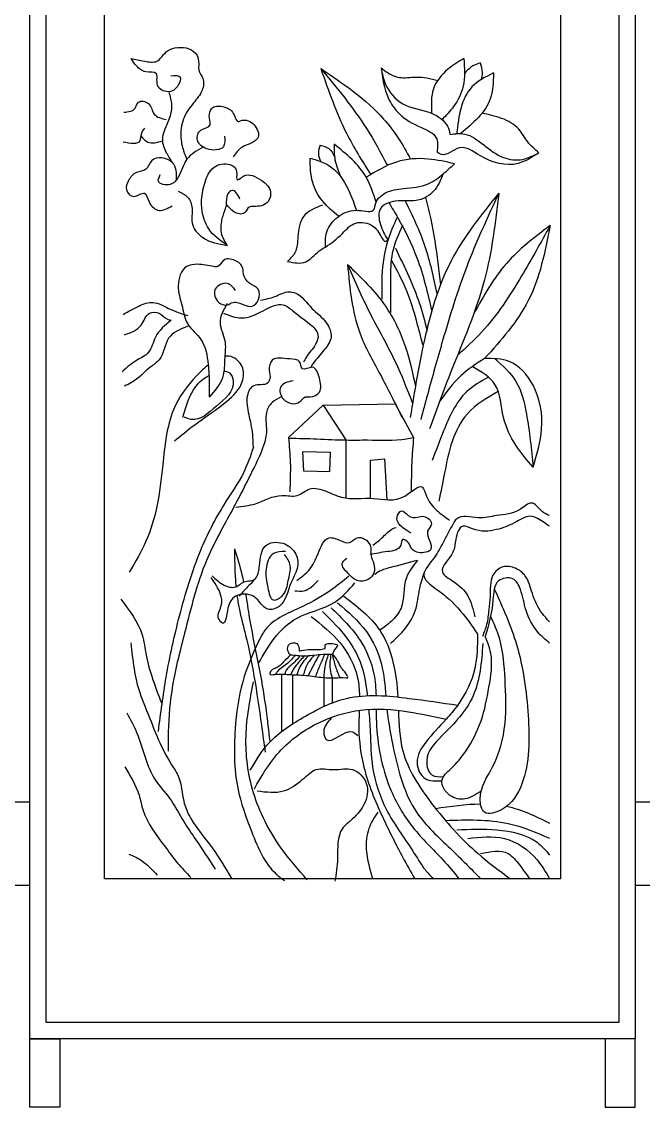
# Model space of a CAD drawing. Extents: x -66030 to 95157, y -13132 to 45879.
# Drawn here: x 21391 to 22159, y 3758 to 5098 of the extents above; entities that cross this region are included whole.
import ezdxf

# ---------------------------------------------------------------- set-up
doc = ezdxf.new("R2010")
doc.units = 0
doc.header["$LTSCALE"] = 100
doc.header["$MEASUREMENT"] = 0
doc.layers.add('7', color=105, linetype='CONTINUOUS')

msp = doc.modelspace()

# ---------------------------------------------------------------- linework, layer by layer
at = {"layer": '7'}
for p, q in [((21821.9, 4556.5), (21839.4, 4558)), ((21821.9, 4509.4), (21821.9, 4556.5)), ((21839.4, 4558), (21842.3, 4507.6)), ((21712.2, 4292.4), (21712.2, 4221.3)), ((21725.6, 4291.6), (21725.6, 4230.7)), ((21764.2, 4288.2), (21764.2, 4252.4)), ((21774.7, 4287.8), (21774.7, 4256.9))]:
    msp.add_line(p, q, dxfattribs=at)
for points in [[(21401.6, 5903.8), (22148.5, 5903.8), (22148.5, 3842.3), (21401.6, 3842.3)], [(21421.6, 5883.8), (22128.5, 5883.8), (22128.5, 3862.3), (21421.6, 3862.3)], [(21493.8, 5528.2), (22056.3, 5528.2), (22056.3, 4039.8), (21493.8, 4039.8)], [(21381.2, 4031.9), (21401.6, 4031.9), (21401.6, 4134.3), (21381.2, 4134.3)], [(22148.5, 4031.9), (22168.9, 4031.9), (22168.9, 4134.3), (22148.5, 4134.3)], [(21401.6, 3842.3), (21438.6, 3842.3), (21438.6, 3757.7), (21401.6, 3757.7)], [(22148.5, 3842.3), (22111.5, 3842.3), (22111.5, 3757.7), (22148.5, 3757.7)]]:
    msp.add_lwpolyline(points, close=True, dxfattribs=at)
for points in [[(21763.7, 4624.2), (21720.7, 4584.2)], [(21763.7, 4624.2), (21852.6, 4626)], [(21763.7, 4624.2), (21791.4, 4581.3)], [(21852.6, 4626), (21875.1, 4584.2)], [(21738.3, 4566.9), (21772.2, 4566.3), (21771.2, 4542.1), (21739.7, 4542.8), (21738.3, 4566.9)]]:
    msp.add_lwpolyline(points, dxfattribs=at)
for points in [[(21526.5, 5052.1), (21542.9, 5048.9), (21558.4, 5048.9), (21569.9, 5060.3), (21580.5, 5065.2), (21605.9, 5058.7), (21610, 5044.8), (21610, 5038.2), (21614.9, 5027.6), (21614.1, 5012.9), (21603.5, 4997.3), (21591.2, 4977.7), (21587.9, 4953.9), (21592, 4935.9), (21595.3, 4927.8)], [(21575.6, 5030.9), (21587.1, 5029.2), (21584.6, 5019.4), (21574, 5011.2), (21560.1, 5017), (21558.4, 5026), (21557.6, 5033.3), (21544.5, 5035.8), (21533, 5043.1), (21526.5, 5052.1)], [(21937.1, 5052.2), (21917.6, 5038.9), (21899.7, 5014.8), (21897.4, 4984.5)], [(21937.1, 5052.2), (21936.3, 5017.9), (21924.6, 4993), (21910.4, 4976.8)], [(21835.1, 5040.5), (21840.6, 5020.2), (21861.8, 4996.2), (21897.4, 4984.5), (21917, 4968.6), (21920.3, 4958.5)], [(21835.1, 5040.5), (21843.8, 5003.6), (21857.2, 4984.3), (21884.8, 4966.8), (21902.8, 4954.8), (21904.1, 4936.4)], [(21835.1, 5040.5), (21843.7, 5034.3), (21857.7, 5028.8), (21878, 5029.3), (21905, 5025.2)], [(21957.3, 5046.7), (21945.7, 5041.3), (21938, 5033.5)], [(21973.7, 5034.3), (21947.2, 5017.2), (21928.2, 4959.3)], [(21973.7, 5034.3), (21969.8, 5002.4), (21933.3, 4959.5)], [(21517.5, 4985.9), (21531.4, 4990.8), (21535.5, 4998.1), (21547.8, 4996.5), (21555.1, 4983.4), (21569.9, 4976.9)], [(21573.2, 5010.4), (21576.4, 4994.9), (21571.5, 4972.8), (21565, 4952.3), (21569.9, 4935.9), (21577.3, 4923.7)], [(21641.9, 4956.4), (21640.3, 4943.3), (21619.8, 4940.8), (21608.4, 4951.5), (21612.5, 4963.8), (21623.9, 4970.3), (21623.9, 4973.6), (21623.1, 4983.4), (21627.2, 4991.6), (21641.1, 4992.4), (21652.6, 4984.2), (21660, 4974.4), (21661.6, 4975.2), (21669, 4976), (21682.1, 4964.6), (21683.7, 4956.4), (21673.9, 4947.4), (21663.2, 4942.5), (21652.6, 4931)], [(22029.9, 4935.9), (22016, 4949.3), (22005, 4964.9), (21983.8, 4978.3), (21959.5, 4984.6)], [(21542.9, 4966.2), (21538.8, 4958.9), (21537.1, 4950.7), (21516.7, 4949)], [(21920.3, 4958.5), (21938.2, 4958.9), (21961.7, 4945.6), (21986.1, 4930), (22009.6, 4927.7), (22029.9, 4935.9)], [(21538.3, 4956.7), (21547, 4949), (21565, 4950.5)], [(21759.8, 4945.3), (21757.6, 4935.1), (21760.3, 4925)], [(21759.8, 4945.3), (21770.6, 4941), (21777.5, 4931.1)], [(21777, 4946.4), (21778.1, 4927.1), (21785.3, 4905.9)], [(21828.8, 4874.7), (21816.8, 4905.5), (21777, 4946.4)], [(21582.6, 4902.4), (21577.3, 4923.7), (21551.9, 4926.1), (21544.5, 4915.5), (21533, 4911.4), (21523.2, 4901.6), (21520.7, 4890.1), (21529.8, 4881.9), (21542.9, 4886), (21548.6, 4875.4), (21560.9, 4864.7), (21577.3, 4870.5)], [(21615.3, 4942.9), (21595.3, 4927.8), (21584.6, 4905.7), (21574.8, 4896.7), (21560.1, 4900.8), (21562.5, 4908.9)], [(22029.9, 4935.9), (22004.1, 4922.6), (21957.1, 4932.3), (21931.8, 4941.9), (21909.7, 4933.6), (21904.1, 4936.4)], [(21645.2, 4821.4), (21622.3, 4841.8), (21614.1, 4863.9), (21617.4, 4898.3), (21628.8, 4917.9), (21648.5, 4921.2), (21656.7, 4913), (21658.3, 4902.4), (21660, 4903.2), (21665.7, 4907.3), (21687.8, 4901.6), (21698.5, 4887.7), (21696, 4876.2), (21687.8, 4870.5), (21677.2, 4869.7), (21672.2, 4868.8), (21666.5, 4861.5), (21653.4, 4863.1), (21644.4, 4872.1)], [(21782.7, 4857.3), (21762.5, 4876.5), (21750.6, 4899.1), (21747.4, 4929.2)], [(21747.4, 4929.2), (21770.6, 4920.1), (21792.1, 4895.3), (21804.5, 4864.8)], [(21766.2, 4819.5), (21768.9, 4840.5), (21784, 4858.2), (21807.7, 4864.7), (21826.5, 4866.3), (21827.6, 4871.1), (21840.5, 4886.2), (21862.6, 4891.6), (21893.3, 4897.5), (21911.6, 4909.8), (21925.6, 4922.2)], [(21925.6, 4922.2), (21893.3, 4928.1), (21854, 4924.4), (21816.8, 4905.5)], [(21911.5, 4909.7), (21899.7, 4888.3), (21882, 4877.6), (21852.4, 4876), (21834.6, 4867.3), (21834.1, 4847.4), (21843.2, 4828.6)], [(21584.6, 4888.5), (21596.1, 4881.1), (21601.8, 4867.2), (21601.8, 4849.2), (21614.9, 4831.2), (21645.2, 4821.4)], [(21660.8, 4878.7), (21651, 4889.3), (21646, 4885.2), (21643.6, 4871.3), (21639.5, 4857.4), (21637.9, 4850.8), (21638.7, 4832.8), (21645.2, 4821.4)], [(21980.3, 4885.9), (21921.6, 4802.6), (21889.9, 4711.1), (21871.1, 4609)], [(21980.3, 4885.9), (21940.4, 4794.4), (21911, 4704), (21892.2, 4637.1), (21884, 4606.6)], [(21980.3, 4885.9), (21962.7, 4779.1), (21921.6, 4666.5), (21894.6, 4594.9)], [(21762.5, 4871.1), (21739.3, 4857.1), (21732.3, 4832.4), (21728.6, 4812.5), (21719.4, 4801.7)], [(21719.4, 4801.7), (21742, 4801.2), (21758.7, 4814.6), (21766.2, 4819.5), (21787.2, 4836.2), (21803.9, 4849.1), (21824.4, 4845.8), (21835.7, 4831.3), (21840.5, 4826.5), (21843.2, 4828.6)], [(21854.4, 4855.4), (21843.3, 4827.6), (21836.1, 4783.9), (21836.1, 4755.3)], [(21861.6, 4846.6), (21848.8, 4811.7), (21846.5, 4779.1), (21846.5, 4738.6)], [(22043.7, 4846), (22008.5, 4783.8), (21959.2, 4714.6), (21929.3, 4685.7)], [(22043.7, 4846), (21989.7, 4799.1), (21949.4, 4737.1)], [(22043.7, 4846), (22016.7, 4753.3), (21962.7, 4681.7)], [(21852.8, 4818), (21869.5, 4782.3), (21882.2, 4750.5), (21891.8, 4716.3)], [(21655.4, 4765.8), (21645, 4774.6), (21630.3, 4767.3), (21634.7, 4751.1), (21645, 4748.1), (21652.4, 4751.1), (21665.7, 4748.1), (21676, 4746.6), (21683.4, 4754), (21683.4, 4767.3), (21673.1, 4774.6), (21667.2, 4780.5), (21662.7, 4796.7), (21650.9, 4804.1), (21642.1, 4804.1), (21633.3, 4795.3), (21628.8, 4795.3), (21608.2, 4798.2), (21594.9, 4795.3), (21584.6, 4771.7), (21589, 4748.1), (21596.4, 4724.5), (21612.6, 4705.4), (21621.5, 4674.4), (21622.9, 4650.9), (21622.9, 4634.7)], [(21793.6, 4797.9), (21808.8, 4713.4), (21833.5, 4662.9), (21861.7, 4607.8)], [(21793.6, 4797.9), (21820.6, 4739.2), (21852.3, 4678.2), (21873.9, 4626.7)], [(21793.6, 4797.9), (21840.5, 4746.3), (21865.2, 4695.8), (21877.4, 4647.4)], [(21848, 4802.9), (21866.3, 4765.6), (21878.3, 4729), (21886.2, 4698.9)], [(21686.3, 4754), (21704, 4758.4), (21721.7, 4764.3), (21729.1, 4762.8), (21749.7, 4743.7), (21767.4, 4726), (21773.3, 4708.3), (21764.5, 4692.1), (21751.2, 4675.9), (21748.3, 4671.5)], [(21516.8, 4736.3), (21535.9, 4746.6), (21553.6, 4751.1), (21572.8, 4743.7), (21596.4, 4734.8)], [(21645, 4749.6), (21636.2, 4726), (21642.1, 4703.9), (21642.1, 4683.3), (21639.2, 4658.2), (21622.8, 4634.3)], [(21640.6, 4737.8), (21662.7, 4731.9), (21689.3, 4740.7), (21714.3, 4748.1), (21726.1, 4740.7), (21746.8, 4724.5), (21757.1, 4711.3), (21754.2, 4699.5), (21742.4, 4683.3), (21739.4, 4677.4)], [(21518.3, 4711.3), (21538.9, 4723.1), (21549.2, 4737.8), (21561, 4737.8), (21571.3, 4730.4), (21575.8, 4729)], [(21575.8, 4729), (21556.6, 4708.3), (21547.7, 4689.2), (21534.5, 4680.3), (21515.3, 4665.6)], [(21596.4, 4721.6), (21572.8, 4706.9), (21561, 4680.3), (21550.7, 4671.5), (21527.1, 4652.3), (21518.3, 4647.9)], [(21726.6, 4654.4), (21710.9, 4646.6), (21714.4, 4631.8), (21734.4, 4628.3), (21741.4, 4634.4), (21747.5, 4634.4), (21758.8, 4640.5), (21758.8, 4657.9), (21750.1, 4671), (21737.9, 4669.2), (21734.4, 4677.9), (21722.2, 4681.4), (21700.5, 4679.7), (21697, 4667.5), (21697.8, 4657), (21695.2, 4651.8), (21677.8, 4648.3), (21670, 4636.2), (21671.7, 4612.7), (21676.1, 4588.3), (21677, 4570.9)], [(21962.7, 4681.7), (21933.3, 4660.6), (21906.9, 4628.2)], [(22022.6, 4547.9), (22033.2, 4594.9), (22022.6, 4648.9), (21993.2, 4678.2), (21962.7, 4681.7)], [(21975.7, 4681.5), (22001.4, 4653.6), (22014.4, 4613.7), (22022.6, 4547.9)], [(22022.6, 4547.9), (22001.4, 4574.9), (21986.2, 4609), (21975.6, 4650), (21947.6, 4671.9)], [(21967.5, 4659), (21940.4, 4640.6), (21912.2, 4592.5), (21898.1, 4556.1)], [(21979.7, 4641.2), (21941.5, 4613.7), (21922.8, 4579.6), (21913.4, 4540.9), (21906.3, 4505.7)], [(21711.8, 4634.4), (21700.5, 4627.5), (21693.5, 4615.3), (21693.5, 4592.7), (21690, 4574.4), (21678.7, 4548.3), (21649.1, 4490.9), (21619.5, 4432.6), (21592.5, 4343), (21577.7, 4278.6), (21572.4, 4220.8), (21572.4, 4197.3)], [(21720.7, 4584.2), (21722.9, 4553.6), (21722.2, 4517.2)], [(21721.4, 4583.5), (21755.7, 4582.7), (21792.1, 4581.3), (21818.3, 4581.3), (21866.4, 4582.7), (21875.1, 4584.2)], [(21875.1, 4584.2), (21872.9, 4553.6), (21872.2, 4517.7)], [(21560.2, 4221.7), (21569.8, 4288.7), (21586.3, 4364.3), (21612.4, 4445.2), (21641.2, 4501.2), (21665.6, 4541.2), (21677.8, 4572.6)], [(21655.9, 4498.3), (21679.9, 4502.7), (21712.7, 4512.9), (21731.6, 4512.9), (21746.9, 4520.9), (21767.3, 4518), (21786.2, 4510.7), (21825.6, 4509.2), (21864.2, 4512.1), (21886, 4523), (21891.1, 4512.1), (21903.5, 4494.7), (21919.5, 4482.3)], [(21871.9, 4466.4), (21861.6, 4473.2), (21854.7, 4485.9), (21860.4, 4493.9), (21868.5, 4488.1), (21879.9, 4485.9), (21887.9, 4487), (21897.1, 4477.8), (21892.5, 4468.7), (21894.8, 4457.2), (21896, 4445.8), (21887.9, 4442.3), (21873, 4446.9), (21868.5, 4454.9), (21861.6, 4458.4), (21859.3, 4451.5), (21843.2, 4443.5), (21821.4, 4440)], [(21730.9, 4407.9), (21746.9, 4421.7), (21757.2, 4441.2), (21771, 4460.6), (21784.8, 4457.2), (21796.2, 4454.9), (21805.4, 4460.6), (21821.4, 4451.5), (21822.6, 4438.9), (21826, 4428.6), (21826, 4417.1), (21819.2, 4409.1), (21805.4, 4407.9), (21793.9, 4417.1), (21787, 4428.6), (21792.8, 4435.4)], [(21824.9, 4451.5), (21837.5, 4461.8), (21850.1, 4472.1), (21853.5, 4473.2)], [(21626.5, 4413.7), (21641.4, 4402.2), (21655.2, 4399.9), (21667.8, 4406.8), (21675.8, 4407.9), (21691.9, 4450.3), (21713.7, 4453.8), (21728.6, 4442.3), (21732, 4425.1), (21724, 4405.6), (21709.1, 4375.9), (21695.3, 4372.4), (21682.7, 4383.9), (21674.7, 4389.6), (21655.2, 4388.5), (21646, 4373.6), (21639.1, 4355.2), (21634.5, 4361), (21638, 4378.1), (21636.8, 4390.8), (21625.4, 4411.4)], [(21717.1, 4443.5), (21702.2, 4441.2), (21693, 4421.7), (21695.3, 4398.8), (21702.2, 4383.9), (21713.7, 4389.6), (21720.5, 4407.9), (21722.8, 4426.3), (21716, 4440)], [(21880.1, 4432.7), (21844.9, 4423.4), (21831.5, 4418.3), (21827.4, 4415.2)], [(21880.1, 4432.7), (21866.2, 4411.1), (21859.6, 4373.9), (21847.6, 4357.4), (21833.3, 4346.5)], [(21795.3, 4413.1), (21772.6, 4395.6), (21738.5, 4375.9), (21692, 4347), (21683.8, 4332.6), (21664.2, 4283), (21654.9, 4224.2), (21658, 4151.9), (21675.5, 4097.2), (21705.5, 4045.6), (21715.8, 4037.4)], [(21846.5, 4330), (21862.9, 4346.5), (21877.2, 4370.6), (21882.7, 4398), (21888.3, 4417.4)], [(21678.1, 4407.9), (21670.1, 4399.9), (21659.8, 4388.5)], [(21683.8, 4305.7), (21703.4, 4336.7), (21731.3, 4361.5), (21777.8, 4381.1), (21802.6, 4404.8)], [(21728.6, 4395.3), (21740, 4395.3), (21757.2, 4407.9)], [(21974.7, 4397.6), (22002.2, 4328.9), (22016.5, 4241.2), (22008.8, 4156.8), (21983.6, 4125), (21962.7, 4121.8), (21957.3, 4138.2), (21972.6, 4177.7), (21988, 4231.4), (21988, 4286.2), (21981.4, 4335.5), (21970.2, 4364.1)], [(21513.7, 4384.8), (21540, 4340.9), (21545, 4315.9), (21563.8, 4257)], [(21954.1, 4341.5), (21950.7, 4299.3), (21929.6, 4254.1), (21915.2, 4236.6), (21890.3, 4208.4), (21879.4, 4183.1), (21889.3, 4163.4), (21910, 4160.7)], [(21526.2, 4330.9), (21537.5, 4268.2), (21543.8, 4252), (21576.4, 4180.5), (21585.1, 4165.5), (21591.4, 4135.4), (21600.2, 4114.1), (21626.5, 4077.8), (21650.3, 4040.2)], [(21723.1, 4316.2), (21719.9, 4321.5), (21722.3, 4329.6), (21730.9, 4330), (21733.7, 4323.1), (21733.7, 4320.7)], [(21766, 4323.9), (21766.6, 4328.8), (21774.7, 4330), (21781.2, 4328), (21777.6, 4322.3), (21775.1, 4317.1)], [(21960.6, 4330), (21948.5, 4265.4), (21910.1, 4216), (21891.4, 4185.3), (21898, 4167.8), (21912, 4165.8)], [(21958.5, 4148), (21938.6, 4138.2), (21920, 4142.6), (21910.1, 4161.2), (21921.1, 4175.5), (21939.7, 4197.4), (21958.4, 4234.7), (21968.2, 4276.3), (21970.4, 4318), (21963.6, 4338.9)], [(21723.1, 4316.2), (21714.6, 4307.3), (21705.7, 4300), (21699.6, 4296.8), (21697.6, 4292.3), (21703.7, 4291.9), (21720.7, 4291.9), (21742.2, 4290.7), (21763.7, 4288.2), (21778.8, 4287.8), (21791.4, 4287.8), (21793.4, 4287.8), (21790.1, 4295.1), (21785.3, 4301.2), (21781.2, 4308.9), (21775.1, 4317.1)], [(21729.1, 4315.6), (21720, 4306), (21707.1, 4295.5), (21704.5, 4292)], [(21735.3, 4315.1), (21723.7, 4303), (21716.7, 4294.6), (21716.5, 4292.2)], [(21723.1, 4316.2), (21740.6, 4315), (21760.1, 4316.6), (21775.1, 4317.1)], [(21740.8, 4315), (21730.1, 4303.2), (21723.5, 4291.7)], [(21745.9, 4315.3), (21734.7, 4301.4), (21730.9, 4291.4)], [(21733.7, 4320.7), (21745.1, 4322.7), (21758.5, 4322.7), (21766, 4323.9)], [(21752.6, 4315.9), (21744.3, 4305.1), (21739, 4290.9)], [(21758.7, 4316.5), (21750.4, 4301.2), (21745.1, 4290.4)], [(21765.5, 4316.9), (21759.6, 4303.4), (21753.9, 4289.3)], [(21770.1, 4317), (21765.6, 4301.6), (21764.2, 4288.2)], [(21773, 4317), (21772.1, 4298.4), (21774.7, 4287.8)], [(21774.6, 4317), (21778.7, 4301.9), (21783.9, 4288)], [(21743.7, 4038.4), (21711.7, 4077.6), (21677.6, 4145.7), (21668.3, 4215.9), (21677.6, 4283)], [(21673.5, 4173.6), (21694.1, 4204.6), (21738.5, 4238.6), (21792.2, 4262.4), (21869.7, 4262.4), (21929.6, 4254.1)], [(21678.6, 4150.9), (21706.5, 4193.2), (21756.1, 4231.4), (21809.8, 4247.9), (21868.7, 4245.9), (21915.2, 4236.6)], [(21521.2, 4244.4), (21533.7, 4219.4), (21556.3, 4161.7), (21573.8, 4139.2), (21591.4, 4110.4), (21606.4, 4087.8), (21630.3, 4051.5)], [(21773.5, 4238), (21764.2, 4221), (21767.3, 4211.7), (21799.8, 4221), (21806, 4216.3)], [(21518.7, 4178), (21536.2, 4142.9), (21541.2, 4124.1), (21567.6, 4080.3), (21583.9, 4059), (21600.2, 4041.4)], [(21682.1, 4148.2), (21714.6, 4148.2), (21737.8, 4162.1), (21754.9, 4174.5), (21776.6, 4174.5), (21799.8, 4174.5), (21816.8, 4157.5), (21813.8, 4131.2), (21796.7, 4111), (21787.4, 4101.8), (21781.2, 4064.6), (21778.1, 4036.7)], [(21830.8, 4121.9), (21819.9, 4101.8), (21816.8, 4075.4), (21824.6, 4039.8)], [(21942.3, 4089.4), (21987.3, 4089.4), (22027.6, 4063.1), (22043, 4039.8)], [(21523.7, 4070.3), (21538.7, 4062.7), (21558.8, 4044)]]:
    msp.add_spline(points, degree=3, dxfattribs=at)
for points, knots in [([(21760.7, 5039.7), (21788.5, 5020.9), (21833, 4990.9), (21862.2, 4945.9), (21871.2, 4927.9)], [0, 0, 0, 0, 124.572089, 199.128408, 199.128408, 199.128408, 199.128408]), ([(21760.7, 5039.7), (21770.1, 5012.5), (21786.1, 4966.6), (21811.6, 4925.5), (21822.4, 4908.9)], [0, 0, 0, 0, 107.637029, 181.941232, 181.941232, 181.941232, 181.941232]), ([(21760.7, 5039.7), (21780.5, 5015.7), (21811.7, 4978.2), (21834.8, 4935.7), (21842.8, 4920.1)], [0, 0, 0, 0, 116.539736, 182.393713, 182.393713, 182.393713, 182.393713]), ([(21957.3, 5046.7), (21958.5, 5042.8), (21960.5, 5035.9), (21959.2, 5029), (21958.4, 5025.9)], [0, 0, 0, 0, 14.913245, 26.503463, 26.503463, 26.503463, 26.503463]), ([(21844.6, 4874.2), (21848.4, 4868), (21861.6, 4846.1), (21883, 4802.7), (21892.4, 4762.8), (21897.5, 4740.7)], [233.459978, 233.459978, 233.459978, 233.459978, 260.802118, 329.241673, 414.35237, 414.35237, 414.35237, 414.35237]), ([(21864.8, 4876.4), (21873.7, 4858.4), (21891.1, 4821.6), (21899.6, 4781.7), (21904, 4761.5)], [243.372102, 243.372102, 243.372102, 243.372102, 318.672041, 396.096665, 396.096665, 396.096665, 396.096665]), ([(21580.2, 4580.2), (21587.9, 4586.7), (21607.3, 4603), (21637.7, 4622.3), (21663.4, 4644.8), (21667.4, 4670.2), (21654.5, 4684.2), (21645.7, 4685.2), (21642.2, 4684.7)], [0, 0, 0, 0, 38.085529, 94.999164, 136.878022, 160.954936, 183.198204, 197.542353, 197.542353, 197.542353, 197.542353]), ([(21621.5, 4673.8), (21616.8, 4670), (21597.3, 4650.7), (21572.3, 4616.4), (21566.1, 4555.7), (21560, 4501.4), (21546.6, 4456), (21531.6, 4430.6), (21524.2, 4418.1)], [225.632482, 225.632482, 225.632482, 225.632482, 245.171458, 310.238721, 396.795521, 462.083889, 518.158695, 572.6973, 572.6973, 572.6973, 572.6973]), ([(21640.6, 4666.3), (21643.5, 4666.3), (21649.6, 4665), (21656.8, 4643.7), (21632.2, 4623.9), (21609, 4602.5), (21594.9, 4608.4), (21592, 4609.6)], [99.94283, 99.94283, 99.94283, 99.94283, 110.185556, 124.250485, 170.867216, 214.668948, 226.3556, 226.3556, 226.3556, 226.3556]), ([(21590.5, 4609.6), (21594.5, 4623.6), (21600.4, 4644.5), (21616.1, 4657.5), (21622.6, 4660.8)], [0, 0, 0, 0, 52.137686, 78.267031, 78.267031, 78.267031, 78.267031]), ([(21791.4, 4581.3), (21791.4, 4571.3), (21791.3, 4547.5), (21791.3, 4523.6), (21791.3, 4509.7)], [0, 0, 0, 0, 37.413002, 89.705362, 89.705362, 89.705362, 89.705362]), ([(22043, 4488), (22039.8, 4489.1), (22031.7, 4493.3), (22021.5, 4509), (22002.9, 4489.6), (21979.7, 4489.4), (21954.7, 4482.7), (21931.6, 4490.3), (21920.3, 4472), (21911.5, 4454.6), (21900.3, 4433.9), (21882.4, 4414.8), (21899.6, 4399.3), (21920.2, 4385.8), (21939.2, 4363.9), (21950.4, 4347), (21954.1, 4341.5)], [12.91702, 12.91702, 12.91702, 12.91702, 25.84168, 46.721737, 66.678078, 104.917043, 133.373666, 167.149363, 174.706951, 211.008443, 240.26881, 269.426621, 286.403193, 315.100553, 366.64291, 391.661562, 391.661562, 391.661562, 391.661562]), ([(22043, 4474.9), (22040.9, 4476.3), (22033.3, 4481.4), (22018.6, 4491.3), (21998.9, 4477.6), (21976.1, 4469.1), (21954, 4467.2), (21932.6, 4479.5), (21926.2, 4458.1), (21925.9, 4439.6), (21901.6, 4419.5), (21927.9, 4405.4), (21944.4, 4389.8), (21948.5, 4372.3), (21950.6, 4363.1)], [17.808305, 17.808305, 17.808305, 17.808305, 27.43558, 51.278604, 77.120297, 107.405604, 144.389157, 160.219332, 183.550918, 203.585472, 238.103136, 261.211753, 291.95351, 326.313802, 326.313802, 326.313802, 326.313802]), ([(21654, 4446.9), (21654.2, 4434.3), (21654.4, 4418.7), (21655.6, 4403.1), (21655.9, 4400.2)], [0, 0, 0, 0, 47.413326, 58.616797, 58.616797, 58.616797, 58.616797]), ([(21654, 4446.9), (21657.3, 4436.3), (21661.6, 4422.7), (21664.6, 4408.8), (21665.2, 4405.7)], [0, 0, 0, 0, 41.822379, 53.470861, 53.470861, 53.470861, 53.470861]), ([(22043, 4357), (22039.7, 4360.3), (22030.6, 4370.4), (22021.2, 4390), (22016.5, 4412.5), (22001.5, 4424.1), (21984.6, 4427.2), (21968.3, 4412.2), (21970.8, 4391.2), (21967.6, 4371.3), (21966.4, 4354.3), (21962.1, 4343.7), (21960.1, 4338.9)], [22.420189, 22.420189, 22.420189, 22.420189, 39.96427, 73.981705, 103.239251, 122.592368, 142.283689, 162.325982, 195.209515, 215.967017, 239.015244, 258.603781, 258.603781, 258.603781, 258.603781]), ([(22043, 4330.7), (22037.8, 4334.7), (22025.3, 4345.8), (22012.5, 4369.6), (22009.6, 4393.2), (21999.2, 4413.6), (21973.9, 4409.1), (21973.9, 4374.8), (21967.7, 4353.1), (21963.6, 4338.9)], [21.722208, 21.722208, 21.722208, 21.722208, 46.345965, 84.765622, 118.500926, 138.715945, 160.704493, 191.302079, 249.051542, 249.051542, 249.051542, 249.051542]), ([(21657.1, 4389.4), (21657.9, 4384.1), (21660.6, 4367.6), (21669.7, 4334.9), (21679.2, 4286.7), (21686, 4238.4), (21690.4, 4207), (21691.9, 4196)], [72.169954, 72.169954, 72.169954, 72.169954, 92.302248, 135.147171, 199.646093, 276.623217, 318.665193, 318.665193, 318.665193, 318.665193]), ([(21667.8, 4391.1), (21669.4, 4381.4), (21673.9, 4349.8), (21684.5, 4302.3), (21692.8, 4251.5), (21696.2, 4222.3), (21697.6, 4209.7)], [72.139767, 72.139767, 72.139767, 72.139767, 108.876328, 192.246966, 254.813642, 302.552565, 302.552565, 302.552565, 302.552565]), ([(21788.1, 4389.3), (21805, 4376.2), (21845.2, 4345.4), (21854, 4293.4), (21855.7, 4264)], [0, 0, 0, 0, 77.987948, 185.092885, 185.092885, 185.092885, 185.092885]), ([(21762.6, 4369.6), (21773.6, 4358.8), (21792.1, 4340.4), (21812.6, 4305), (21816.5, 4280), (21818.1, 4265.7)], [0, 0, 0, 0, 57.712795, 97.675991, 151.461176, 151.461176, 151.461176, 151.461176]), ([(21773.5, 4374.2), (21786.4, 4361.6), (21810.2, 4338.5), (21826.8, 4298.4), (21828.5, 4274.7), (21828.8, 4265.8)], [0, 0, 0, 0, 67.380663, 123.9599, 157.31329, 157.31329, 157.31329, 157.31329]), ([(21781.2, 4380.4), (21794.1, 4369.4), (21818.3, 4348.7), (21837.5, 4306.5), (21839.7, 4278.5), (21840.7, 4265.3)], [0, 0, 0, 0, 63.139904, 118.71306, 168.36358, 168.36358, 168.36358, 168.36358]), ([(21748.7, 4363.4), (21761.4, 4353.4), (21786.8, 4333.3), (21806.3, 4296.1), (21808.2, 4272.6), (21808.4, 4265)], [0, 0, 0, 0, 60.459053, 121.213622, 149.802753, 149.802753, 149.802753, 149.802753]), ([(21808.1, 4247.7), (21807.8, 4240.4), (21806.8, 4216.6), (21812.8, 4171.2), (21834.9, 4118.6), (21857.5, 4073.4), (21871.5, 4048.6), (21876.6, 4039.8)], [171.407424, 171.407424, 171.407424, 171.407424, 198.855909, 259.509286, 342.412812, 411.846607, 449.688929, 449.688929, 449.688929, 449.688929]), ([(21819.7, 4248.8), (21820.5, 4239.5), (21822, 4215.8), (21822.8, 4173.5), (21839.6, 4121.7), (21868.9, 4083.5), (21886.4, 4053.8), (21895.8, 4043.3), (21899.1, 4039.8)], [172.645078, 172.645078, 172.645078, 172.645078, 207.67847, 262.149705, 331.496753, 407.413857, 442.40367, 460.472581, 460.472581, 460.472581, 460.472581]), ([(21829, 4249.1), (21829, 4243.9), (21829.3, 4210.5), (21839.2, 4158.7), (21871.9, 4101.7), (21906.5, 4069.6), (21924.7, 4047.7), (21931.1, 4039.8)], [178.150171, 178.150171, 178.150171, 178.150171, 197.799208, 302.837922, 372.409855, 441.093055, 479.319728, 479.319728, 479.319728, 479.319728]), ([(21842.3, 4248.8), (21844.2, 4231.7), (21852, 4188.4), (21869.5, 4123.4), (21919.1, 4079.3), (21945.7, 4052.3), (21957.9, 4039.8)], [189.189134, 189.189134, 189.189134, 189.189134, 254.027293, 355.330561, 432.24353, 498.169794, 498.169794, 498.169794, 498.169794]), ([(21856.4, 4247.5), (21857, 4230.4), (21858.4, 4189.1), (21898.3, 4128.2), (21944.8, 4076.7), (21980.8, 4049.7), (21994.5, 4039.8)], [205.238681, 205.238681, 205.238681, 205.238681, 268.499594, 361.434247, 467.202132, 530.423248, 530.423248, 530.423248, 530.423248]), ([(21914.4, 4111.7), (21940.7, 4112.6), (21985.3, 4114.1), (22026.3, 4097.1), (22043, 4089.7)], [0, 0, 0, 0, 97.280617, 165.418608, 165.418608, 165.418608, 165.418608]), ([(21928.4, 4100.2), (21944.7, 4100.9), (21978.2, 4102.3), (22021.8, 4093.3), (22038.3, 4074.8), (22043, 4068.9)], [0, 0, 0, 0, 62.139743, 127.238763, 155.107545, 155.107545, 155.107545, 155.107545]), ([(21957.8, 4070.8), (21970.2, 4073.4), (21989.7, 4077.4), (22006.4, 4056.4), (22014.2, 4045.5), (22018.1, 4039.8)], [0, 0, 0, 0, 42.721071, 67.42798, 93.607664, 93.607664, 93.607664, 93.607664])]:
    msp.add_open_spline(points, degree=3, knots=knots, dxfattribs=at)
for points in [[(21889.7, 4880.6), (21900.1, 4845.3), (21904.2, 4809), (21908.2, 4772.7)], [(21902.2, 4126.6), (21920.8, 4129.3), (21939.5, 4132), (21957.7, 4132.2)], [(21990, 4129.3), (22008.3, 4125.4), (22025.7, 4117.1), (22043, 4108.2)]]:
    msp.add_open_spline(points, degree=3, dxfattribs=at)

doc.saveas('drawing.dxf')
